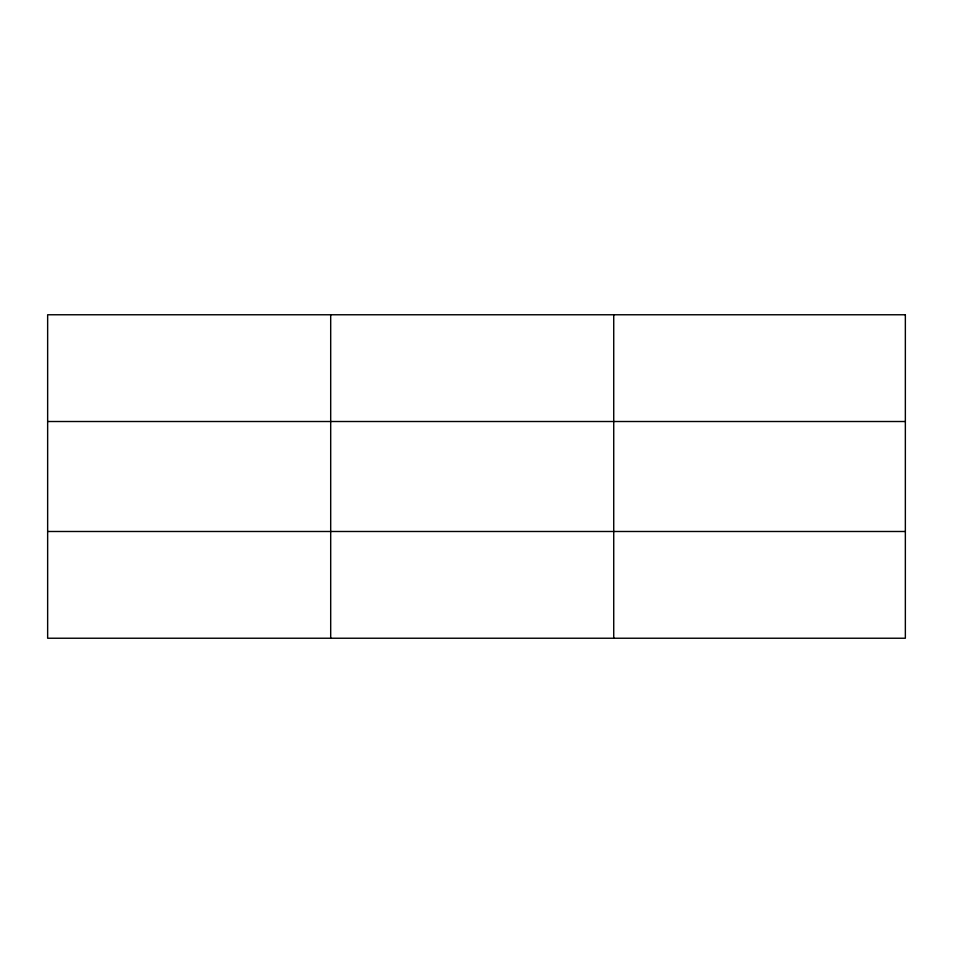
<?xml version="1.0" encoding="UTF-8"?>
<svg xmlns="http://www.w3.org/2000/svg" width="953" height="953" viewBox="0 0 953 953"><rect width="100%" height="100%" fill="white"/><g stroke="black" fill="none" stroke-linecap="round" stroke-linejoin="round"><path stroke-width="1.43" d="M330.691 314.764L330.691 638.236M613.732 314.764L613.732 638.236M47.65 421.512L905.35 421.512M47.65 531.488L905.35 531.488M905.35 314.764L905.35 638.236L47.65 638.236L47.65 314.764L905.35 314.764"/></g></svg>
